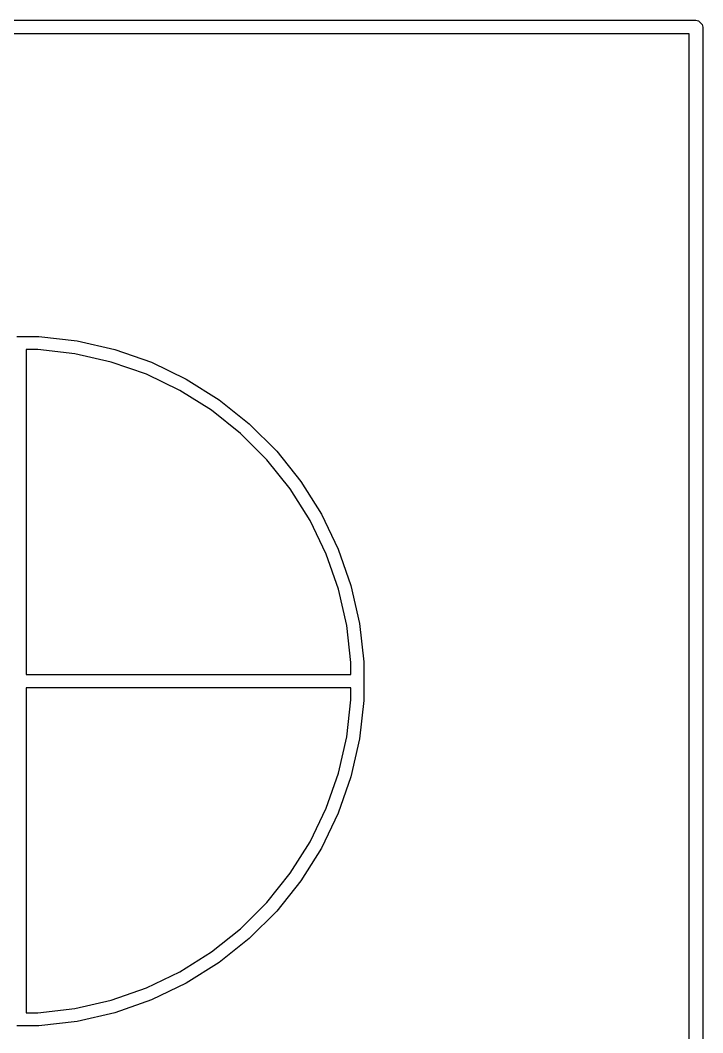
# Model space of a CAD drawing. Header units: millimetres. Extents: x 129 to 276, y -185 to -58.
# Drawn here: x 268.01 to 274.06, y -142.37 to -133.39 of the extents above; entities that cross this region are included whole.
import ezdxf

# ---------------------------------------------------------------- set-up
doc = ezdxf.new("R2010")
doc.units = ezdxf.units.MM
doc.layers.add('F.Fab', color=9, linetype='CONTINUOUS', true_color=0xafafaf)

msp = doc.modelspace()

# ---------------------------------------------------------------- linework, layer by layer
at = {"layer": 'F.Fab', "linetype": 'CONTINUOUS'}
for p, q in [((263, -133.39), (274, -133.39)), ((274, -133.39), (274.022961, -133.394567)), ((274.022961, -133.394567), (274.055433, -133.427039)), ((274.055433, -133.427039), (274.06, -133.45)), ((274.06, -133.45), (274.06, -145.05)), ((273.94, -133.51), (263.026541, -133.51)), ((273.94, -144.99), (273.94, -133.51)), ((267.977039, -136.194567), (268.022961, -136.194567)), ((268.022961, -136.194567), (268.023208, -136.194814)), ((268.023208, -136.194814), (268.171576, -136.194814)), ((268.171576, -136.194814), (268.512569, -136.233235)), ((268.512569, -136.233235), (268.847117, -136.309593)), ((268.165107, -136.31), (268.06, -136.31)), ((268.06, -136.31), (268.06, -139.19)), ((268.493244, -136.346973), (268.165107, -136.31)), ((268.815179, -136.420452), (268.493244, -136.346973)), ((268.847117, -136.309593), (269.171011, -136.422929)), ((269.126862, -136.529515), (268.815179, -136.420452)), ((269.171011, -136.422929), (269.48018, -136.571816)), ((269.424374, -136.672789), (269.126862, -136.529515)), ((269.48018, -136.571816), (269.770734, -136.754384)), ((269.703974, -136.848473), (269.424374, -136.672789)), ((269.770734, -136.754384), (270.039021, -136.968335)), ((269.962145, -137.054358), (269.703974, -136.848473)), ((270.039021, -136.968335), (270.281665, -137.210979)), ((270.195642, -137.287855), (269.962145, -137.054358)), ((270.281665, -137.210979), (270.495616, -137.479266)), ((270.401527, -137.546026), (270.195642, -137.287855)), ((270.495616, -137.479266), (270.678184, -137.76982)), ((270.577211, -137.825626), (270.401527, -137.546026)), ((270.678184, -137.76982), (270.827071, -138.078989)), ((270.720485, -138.123138), (270.577211, -137.825626)), ((270.829548, -138.434821), (270.720485, -138.123138)), ((270.827071, -138.078989), (270.940407, -138.402883)), ((270.903027, -138.756756), (270.829548, -138.434821)), ((270.940407, -138.402883), (271.016765, -138.737431)), ((270.94, -139.084893), (270.903027, -138.756756)), ((271.016765, -138.737431), (271.055186, -139.078424)), ((270.94, -139.19), (270.94, -139.084893)), ((271.055186, -139.078424), (271.055186, -139.226792)), ((268.06, -139.19), (270.94, -139.19)), ((271.055186, -139.226792), (271.055433, -139.227039)), ((271.055433, -139.227039), (271.055433, -139.272961)), ((268.06, -139.31), (268.06, -142.19)), ((270.94, -139.31), (268.06, -139.31)), ((270.94, -139.415107), (270.94, -139.31)), ((271.055433, -139.272961), (271.055186, -139.273208)), ((271.055186, -139.273208), (271.055186, -139.421576)), ((270.903027, -139.743244), (270.94, -139.415107)), ((271.055186, -139.421576), (271.016765, -139.762569)), ((270.829548, -140.065179), (270.903027, -139.743244)), ((271.016765, -139.762569), (270.940407, -140.097117)), ((270.720485, -140.376862), (270.829548, -140.065179)), ((270.940407, -140.097117), (270.827071, -140.421011)), ((270.577211, -140.674374), (270.720485, -140.376862)), ((270.827071, -140.421011), (270.678184, -140.73018)), ((270.401527, -140.953974), (270.577211, -140.674374)), ((270.678184, -140.73018), (270.495616, -141.020734)), ((270.195642, -141.212145), (270.401527, -140.953974)), ((270.495616, -141.020734), (270.281665, -141.289021)), ((269.962145, -141.445642), (270.195642, -141.212145)), ((270.281665, -141.289021), (270.039021, -141.531665)), ((269.703974, -141.651527), (269.962145, -141.445642)), ((270.039021, -141.531665), (269.770734, -141.745616)), ((269.424374, -141.827211), (269.703974, -141.651527)), ((269.770734, -141.745616), (269.48018, -141.928184)), ((269.126862, -141.970485), (269.424374, -141.827211)), ((269.48018, -141.928184), (269.171011, -142.077071)), ((268.815179, -142.079548), (269.126862, -141.970485)), ((268.493244, -142.153027), (268.815179, -142.079548)), ((269.171011, -142.077071), (268.847117, -142.190407)), ((268.06, -142.19), (268.165107, -142.19)), ((268.165107, -142.19), (268.493244, -142.153027)), ((268.847117, -142.190407), (268.512569, -142.266765)), ((268.512569, -142.266765), (268.171576, -142.305186)), ((268.022961, -142.305433), (267.977039, -142.305433)), ((268.023208, -142.305186), (268.022961, -142.305433)), ((268.171576, -142.305186), (268.023208, -142.305186))]:
    msp.add_line(p, q, dxfattribs=at)

doc.saveas('drawing.dxf')
